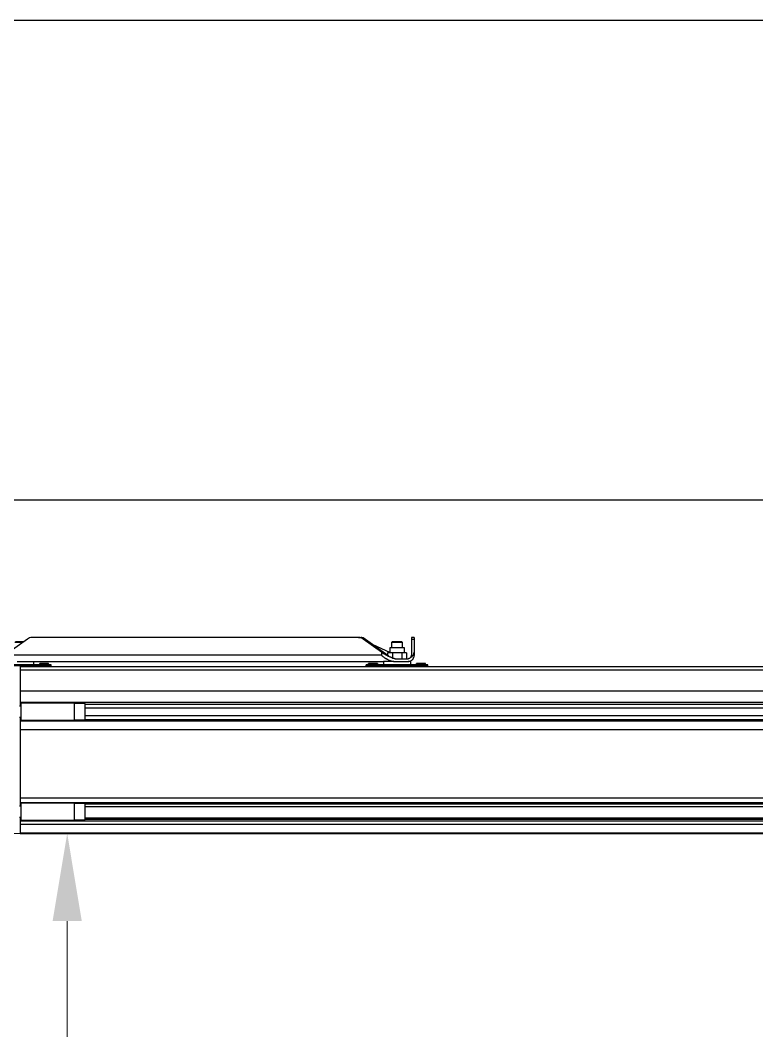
# Model space of a CAD drawing. Header units: centimetres. Extents: x 470464 to 524273, y 49611 to 59074.
# Drawn here: x 508884.4 to 508991.9, y 50539.6 to 50687.1 of the extents above; entities that cross this region are included whole.
import ezdxf

# ---------------------------------------------------------------- set-up
doc = ezdxf.new("R2010")
doc.units = ezdxf.units.CM
doc.header["$MEASUREMENT"] = 0
doc.layers.add('A-ANNO-REVC-01', color=1, linetype='Continuous', lineweight=15, true_color=0xff0000, plot=False)
doc.layers.add('vinç', color=7, linetype='Continuous')
doc.styles.add('BARIŞ BABUR-3', font='arial.ttf')
doc.dimstyles.new('AAA_A4 BVS STANDART', dxfattribs={"dimscale": 12, "dimtxt": 1.8, "dimasz": 1.6, "dimexe": 0.18, "dimexo": 0.0625, "dimgap": 0.09, "dimtad": 1, "dimtoh": 1, "dimdec": 0, "dimzin": 9, "dimdsep": 46, "dimtxsty": 'BARIŞ BABUR-3', "dimcen": 0.09, "dimclrd": 1, "dimclre": 1, "dimclrt": 2, "dimadec": 0, "dimazin": 0, "dimtfac": 1, "dimtdec": 0, "dimtofl": 0, "dimtmove": 0, "dimatfit": 3, "dimfxl": 1, "dimtolj": 1, "dimtzin": 0, "dimlwd": 9, "dimlwe": 9, "dimarcsym": 0})

# ---------------------------------------------------------------- blocks, each defined once
blk = doc.blocks.new('*D120')
at = {"layer": 'A-ANNO-REVC-01', "color": 1, "lineweight": 9, "transparency": 16777216}
for p, q in [((428874.84, 68788.46), (428908.72, 68788.46)), ((428907.28, 68329.96), (428907.28, 68775.66)), ((428880.38, 68317.16), (428908.72, 68317.16))]:
    blk.add_line(p, q, dxfattribs=at)
at = {"layer": 'A-ANNO-REVC-01', "color": 1, "transparency": 16777216}
for points in [[(428905.14, 68775.66), (428909.41, 68775.66), (428907.28, 68788.46)], [(428905.14, 68329.96), (428909.41, 68329.96), (428907.28, 68317.16)]]:
    blk.add_solid(points, dxfattribs=at)
at = {"layer": 'Defpoints', "color": 0, "transparency": 16777216}
for p in [(428874.34, 68788.46), (428907.28, 68788.46), (428879.88, 68317.16)]:
    blk.add_point(p, dxfattribs=at)
at = {"layer": 'A-ANNO-REVC-01', "color": 2, "transparency": 16777216, "insert": (428897.79, 68547.47), "char_height": 14.4, "attachment_point": 5, "rotation": 90, "style": 'BARIŞ BABUR-3'}
blk.add_mtext('\\A1;KÖPRÜ ALTI: 471', dxfattribs=at)
blk = doc.blocks.new('dytjtyjtydhrshtjy')
at = {"color": 2, "linetype": 'Continuous', "lineweight": 25}
for p, q in [((427790.46, 68786.83), (427787.79, 68784.9)), ((427838.8, 68787.06), (427791.14, 68787.06)), ((427838.8, 68787.06), (427839.11, 68787.06)), ((427839.49, 68786.83), (427839.79, 68786.83)), ((427842.16, 68784.9), (427839.49, 68786.83)), ((427839.79, 68786.83), (427843.07, 68784.46)), ((427846.92, 68787.06), (427846.52, 68787.06)), ((427846.52, 68787.06), (427846.52, 68786.83)), ((427846.52, 68786.83), (427846.52, 68784.46)), ((427846.52, 68786.83), (427846.92, 68786.83)), ((427846.92, 68787.06), (427846.92, 68786.83)), ((427846.92, 68786.83), (427846.92, 68784.9)), ((427789.42, 68786.34), (427788.62, 68786.34)), ((427789.92, 68786.44), (427788.72, 68786.44)), ((427789.79, 68786.34), (427789.42, 68786.34)), ((427843.34, 68784.88), (427840.95, 68785.99)), ((427843.34, 68785.56), (427843.34, 68784.84)), ((427844.42, 68785.56), (427843.34, 68785.56)), ((427843.72, 68786.44), (427843.62, 68786.34)), ((427843.62, 68786.34), (427843.62, 68785.56)), ((427844.42, 68786.34), (427843.62, 68786.34)), ((427845.12, 68786.44), (427843.72, 68786.44)), ((427845.22, 68786.34), (427844.42, 68786.34)), ((427845.5, 68785.56), (427844.42, 68785.56)), ((427845.22, 68786.34), (427845.12, 68786.44)), ((427845.22, 68785.56), (427845.22, 68786.34)), ((427845.5, 68784.84), (427845.5, 68785.56)), ((427842.16, 68784.46), (427787.79, 68784.46)), ((427842.16, 68784.9), (427842.16, 68784.46)), ((427843.03, 68784.84), (427843.03, 68784.49)), ((427843.73, 68784.84), (427843.03, 68784.84)), ((427843.73, 68784.84), (427843.73, 68784.06)), ((427845.11, 68784.84), (427843.73, 68784.84)), ((427844.14, 68783.96), (427846.02, 68783.96)), ((427845.11, 68784.84), (427845.11, 68783.96)), ((427845.8, 68784.84), (427845.11, 68784.84)), ((427845.8, 68784.84), (427845.8, 68783.96)), ((427846.92, 68784.9), (427846.92, 68784.46)), ((427784.92, 68783.04), (427793.92, 68783.04)), ((427784.92, 68782.99), (427793.92, 68782.99)), ((427791.82, 68783.05), (427787.02, 68783.05)), ((427791.82, 68783.05), (427787.02, 68783.05)), ((427788.97, 68783.56), (427842.42, 68783.56)), ((427789.41, 68782.86), (427789.42, 68782.86)), ((427789.42, 68782.86), (427789.42, 68782.76)), ((427789.42, 68782.76), (427789.42, 68782.33)), ((427969.82, 68782.76), (427789.42, 68782.76)), ((427789.42, 68782.33), (427789.42, 68779.28)), ((427789.42, 68782.33), (427969.82, 68782.33)), ((427791.42, 68783.05), (427791.42, 68783.56)), ((427793.92, 68783.05), (427791.82, 68783.05)), ((427791.82, 68783.05), (427791.82, 68783.05)), ((427792.27, 68783.05), (427792.27, 68783.29)), ((427792.92, 68783.29), (427792.27, 68783.29)), ((427792.92, 68783.05), (427792.92, 68783.29)), ((427793.57, 68783.29), (427792.92, 68783.29)), ((427793.57, 68783.05), (427793.57, 68783.29)), ((427793.92, 68783.04), (427793.92, 68783.05)), ((427793.92, 68782.99), (427793.92, 68783.04)), ((427793.92, 68782.76), (427793.92, 68782.99)), ((427842.02, 68783.05), (427839.92, 68783.05)), ((427839.92, 68783.04), (427839.92, 68783.05)), ((427839.92, 68783.04), (427848.92, 68783.04)), ((427839.92, 68782.99), (427839.92, 68783.04)), ((427848.92, 68782.99), (427839.92, 68782.99)), ((427839.92, 68782.76), (427839.92, 68782.99)), ((427840.27, 68783.05), (427840.27, 68783.29)), ((427840.92, 68783.29), (427840.27, 68783.29)), ((427840.92, 68783.05), (427840.92, 68783.29)), ((427841.57, 68783.29), (427840.92, 68783.29)), ((427841.57, 68783.29), (427841.57, 68783.05)), ((427846.82, 68783.05), (427842.02, 68783.05)), ((427842.02, 68783.05), (427846.82, 68783.05)), ((427842.02, 68783.05), (427842.02, 68783.05)), ((427842.42, 68783.56), (427842.42, 68783.05)), ((427843.97, 68783.56), (427842.42, 68783.56)), ((427843.97, 68783.56), (427844.14, 68783.56)), ((427844.14, 68783.56), (427846.02, 68783.56)), ((427846.42, 68783.56), (427846.03, 68783.56)), ((427846.42, 68783.05), (427846.42, 68783.56)), ((427848.92, 68783.05), (427846.82, 68783.05)), ((427846.82, 68783.05), (427846.82, 68783.05)), ((427847.27, 68783.05), (427847.27, 68783.29)), ((427847.92, 68783.29), (427847.27, 68783.29)), ((427847.92, 68783.05), (427847.92, 68783.29)), ((427848.57, 68783.29), (427847.92, 68783.29)), ((427848.57, 68783.05), (427848.57, 68783.29)), ((427848.92, 68783.04), (427848.92, 68783.05)), ((427848.92, 68782.99), (427848.92, 68783.04)), ((427848.92, 68782.76), (427848.92, 68782.99)), ((427789.42, 68779.28), (427789.42, 68777.61)), ((427789.42, 68779.28), (427969.82, 68779.28)), ((427789.52, 68777.05), (427789.32, 68777.05)), ((427789.42, 68777.61), (427789.42, 68777.35)), ((427789.42, 68777.61), (427969.82, 68777.61)), ((427789.42, 68777.35), (427789.42, 68777.05)), ((427789.42, 68777.35), (427789.52, 68777.35)), ((427789.52, 68777.61), (427789.52, 68777.5)), ((427789.52, 68777.5), (427789.52, 68775)), ((427797.32, 68777.5), (427789.52, 68777.5)), ((427797.32, 68777.61), (427797.32, 68777.5)), ((427797.32, 68775), (427797.32, 68777.5)), ((427798.92, 68777.45), (427797.32, 68777.45)), ((427798.92, 68775.05), (427798.92, 68777.45)), ((427798.92, 68777.35), (427969.82, 68777.35)), ((427969.82, 68776.75), (427798.92, 68776.75)), ((427789.32, 68775.45), (427789.52, 68775.45)), ((427789.42, 68775.45), (427789.42, 68775.06)), ((427789.42, 68775.06), (427789.42, 68774.91)), ((427789.52, 68775.06), (427789.42, 68775.06)), ((427789.42, 68774.91), (427789.42, 68773.57)), ((427789.42, 68774.91), (427969.82, 68774.91)), ((427789.52, 68775), (427797.32, 68775)), ((427797.32, 68775.05), (427798.92, 68775.05)), ((427798.92, 68775.66), (427969.82, 68775.66)), ((427969.82, 68775.06), (427798.92, 68775.06)), ((427789.42, 68773.57), (427789.42, 68763.64)), ((427969.82, 68773.57), (427789.42, 68773.57)), ((427789.42, 68763.64), (427789.42, 68762.96)), ((427789.42, 68763.64), (427969.82, 68763.64)), ((427789.52, 68762.45), (427789.32, 68762.45)), ((427789.42, 68762.96), (427789.42, 68762.77)), ((427789.42, 68762.96), (427969.82, 68762.96)), ((427789.42, 68762.77), (427789.42, 68762.45)), ((427789.42, 68762.77), (427789.52, 68762.77)), ((427789.52, 68762.94), (427789.52, 68762.9)), ((427789.52, 68762.9), (427789.52, 68760.4)), ((427797.32, 68762.9), (427789.52, 68762.9)), ((427797.32, 68762.94), (427797.32, 68762.9)), ((427797.32, 68760.4), (427797.32, 68762.9)), ((427798.92, 68762.85), (427797.32, 68762.85)), ((427798.92, 68760.45), (427798.92, 68762.85)), ((427798.92, 68762.77), (427969.82, 68762.77)), ((427969.82, 68762.33), (427798.92, 68762.33)), ((427789.32, 68760.85), (427789.52, 68760.85)), ((427789.42, 68760.85), (427789.42, 68760.75)), ((427789.42, 68760.75), (427789.42, 68760.48)), ((427789.42, 68760.75), (427789.52, 68760.75)), ((427789.42, 68760.48), (427789.42, 68760.29)), ((427789.52, 68760.48), (427789.42, 68760.48)), ((427789.42, 68760.29), (427789.42, 68759.81)), ((427789.42, 68760.29), (427969.82, 68760.29)), ((427789.52, 68760.4), (427797.32, 68760.4)), ((427797.32, 68760.45), (427798.92, 68760.45)), ((427798.92, 68760.75), (427969.82, 68760.75)), ((427969.82, 68760.48), (427798.92, 68760.48)), ((427789.42, 68759.81), (427789.42, 68758.56)), ((427789.42, 68759.81), (427969.82, 68759.81)), ((427789.42, 68758.56), (427969.82, 68758.56)), ((427789.42, 68758.56), (427789.42, 68758.46)), ((427789.42, 68758.46), (427969.82, 68758.46))]:
    blk.add_line(p, q, dxfattribs=at)
for centre, radius, start, end in [((427791.16, 68785.9), 1.16, 90.8842, 127.0015), ((427838.79, 68785.9), 1.16, 52.9985, 89.1158), ((427839.09, 68785.9), 1.16, 52.9985, 89.1158), ((427846.02, 68784.46), 0.5, 325.4265, 0)]:
    blk.add_arc(centre, radius, start, end, dxfattribs=at)
for centre, major_axis, ratio, start_param, end_param in [((427844.22, 68784.9), (-2.68, 0.91), 0.322877, 0.811697, 1.422569), ((427843.45, 68784.46), (-0.784, 0.467), 0.229493, 1.20292, 1.806342), ((427844.22, 68784.9), (-2.7, 0), 0.466308, 2.53072, 3.141593)]:
    blk.add_ellipse(centre, major_axis=major_axis, ratio=ratio, start_param=start_param, end_param=end_param, dxfattribs=at)
for points, knots in [([(427842.16, 68784.46), (427842.16, 68784.46), (427842.17, 68784.45), (427842.19, 68784.44), (427842.21, 68784.42), (427842.23, 68784.4), (427842.28, 68784.36), (427842.31, 68784.33), (427842.4, 68784.26), (427842.47, 68784.21), (427842.61, 68784.11), (427842.68, 68784.06), (427842.8, 68783.99), (427842.84, 68783.97), (427842.92, 68783.92), (427842.96, 68783.9), (427843.09, 68783.84), (427843.17, 68783.8), (427843.35, 68783.72), (427843.45, 68783.69), (427843.64, 68783.63), (427843.73, 68783.61), (427843.89, 68783.58), (427843.94, 68783.57), (427844.04, 68783.57), (427844.09, 68783.56), (427844.14, 68783.56)], [0, 0, 0, 0, 0.015625, 0.015625, 0.03125, 0.0625, 0.0625, 0.125, 0.125, 0.25, 0.25, 0.375, 0.375, 0.4375, 0.4375, 0.5, 0.5, 0.625, 0.625, 0.75, 0.75, 0.875, 0.875, 0.9375, 0.9375, 1, 1, 1, 1]), ([(427844.14, 68783.96), (427844.09, 68783.96), (427844.03, 68783.97), (427843.92, 68783.99), (427843.87, 68784), (427843.76, 68784.04), (427843.71, 68784.06), (427843.62, 68784.11), (427843.57, 68784.14), (427843.53, 68784.18)], [0, 0, 0, 0, 0.25, 0.25, 0.5, 0.5, 0.75, 0.75, 1, 1, 1, 1]), ([(427846.02, 68783.56), (427846.09, 68783.56), (427846.16, 68783.57), (427846.3, 68783.6), (427846.36, 68783.63), (427846.47, 68783.68), (427846.52, 68783.72), (427846.59, 68783.77), (427846.61, 68783.79), (427846.66, 68783.83), (427846.68, 68783.85), (427846.77, 68783.95), (427846.82, 68784.04), (427846.88, 68784.19), (427846.89, 68784.24), (427846.91, 68784.34), (427846.92, 68784.39), (427846.92, 68784.44)], [0, 0, 0, 0, 0.125, 0.125, 0.25, 0.25, 0.375, 0.375, 0.4375, 0.4375, 0.5, 0.5, 0.75, 0.75, 0.875, 0.875, 1, 1, 1, 1]), ([(427846.43, 68784.18), (427846.42, 68784.16), (427846.4, 68784.14), (427846.38, 68784.11), (427846.36, 68784.1), (427846.32, 68784.06), (427846.28, 68784.04), (427846.23, 68784.01), (427846.21, 68784), (427846.18, 68783.99), (427846.16, 68783.98), (427846.1, 68783.97), (427846.06, 68783.96), (427846.02, 68783.96)], [0, 0, 0, 0, 0.125, 0.125, 0.25, 0.25, 0.5, 0.5, 0.625, 0.625, 0.75, 0.75, 1, 1, 1, 1])]:
    blk.add_open_spline(points, degree=3, knots=knots, dxfattribs=at)
blk.add_open_spline([(427846.92, 68784.46), (427846.92, 68784.45), (427846.92, 68784.44), (427846.92, 68784.44)], degree=3, dxfattribs=at)
blk = doc.blocks.new('EAWREWFWEFWEGWR')
at = {"layer": 'vinç', "color": 4}
for p, q in [((428235.42, 68907.16), (429115.42, 68907.16)), ((428235.42, 68837.16), (429115.42, 68837.16))]:
    blk.add_line(p, q, dxfattribs=at)
at = {"layer": 'vinç', "color": 0}
blk.add_blockref('dytjtyjtydhrshtjy', (1111, 30), dxfattribs=at)
at = {"layer": 'A-ANNO-REVC-01', "color": 6}
dim = blk.add_linear_dim(base=(428907.28, 68788.46), p1=(428879.88, 68317.16), p2=(428874.34, 68788.46), angle=90, text='KÖPRÜ ALTI: <>', dimstyle='AAA_A4 BVS STANDART', override={"dimscale": 8}, dxfattribs=at)
dim.commit()
dim.dimension.update_dxf_attribs({"geometry": '*D120', "text_midpoint": (428907.28, 68547.47), "dimtype": 128})

msp = doc.modelspace()

# ---------------------------------------------------------------- block references
at = {"layer": 'vinç', "color": 0}
msp.add_blockref('EAWREWFWEFWEGWR', (79983.99, -18220.05), dxfattribs=at)

doc.saveas('drawing.dxf')
